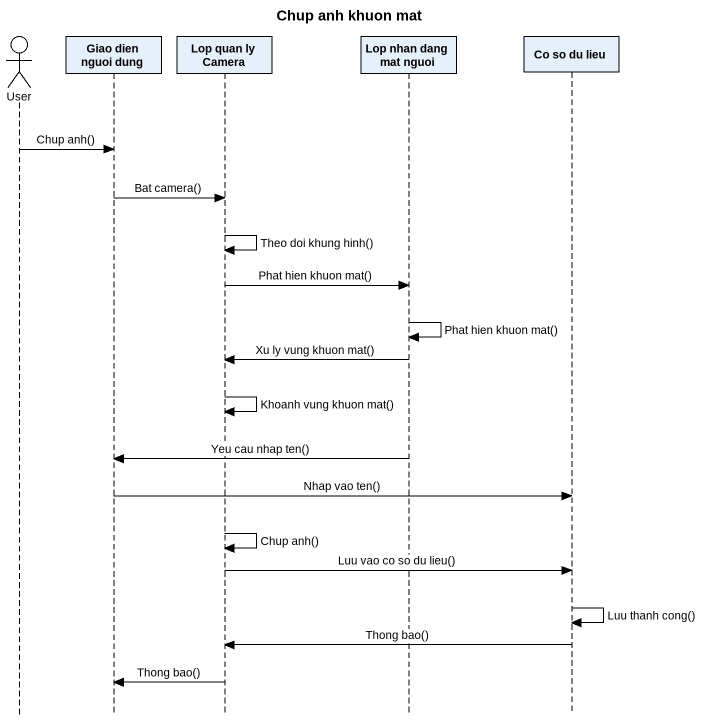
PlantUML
@startuml
title Chup anh khuon mat
hide footbox
actor User
participant "Giao dien nguoi dung" as Giao_dien_nguoi_dung
participant "Lop quan ly Camera" as Lop_quan_ly_Camera
participant "Lop nhan dang mat nguoi" as Lop_nhan_dang_mat_nguoi
participant "Co so du lieu" as Co_so_du_lieu

User -> Giao_dien_nguoi_dung : Chup anh()
Giao_dien_nguoi_dung -> Lop_quan_ly_Camera : Bat camera()
Lop_quan_ly_Camera -> Lop_quan_ly_Camera : Theo doi khung hinh()
Lop_quan_ly_Camera -> Lop_nhan_dang_mat_nguoi : Phat hien khuon mat()
Lop_nhan_dang_mat_nguoi -> Lop_nhan_dang_mat_nguoi : Phat hien khuon mat()
Lop_nhan_dang_mat_nguoi -> Lop_quan_ly_Camera : Xu ly vung khuon mat()
Lop_quan_ly_Camera -> Lop_quan_ly_Camera : Khoanh vung khuon mat()
Lop_nhan_dang_mat_nguoi -> Giao_dien_nguoi_dung : Yeu cau nhap ten()
Giao_dien_nguoi_dung -> Co_so_du_lieu : Nhap vao ten()
Lop_quan_ly_Camera -> Lop_quan_ly_Camera : Chup anh()
Lop_quan_ly_Camera -> Co_so_du_lieu : Luu vao co so du lieu()
Co_so_du_lieu -> Co_so_du_lieu : Luu thanh cong()
Co_so_du_lieu -> Lop_quan_ly_Camera : Thong bao()
Lop_quan_ly_Camera -> Giao_dien_nguoi_dung : Thong bao()
@enduml
